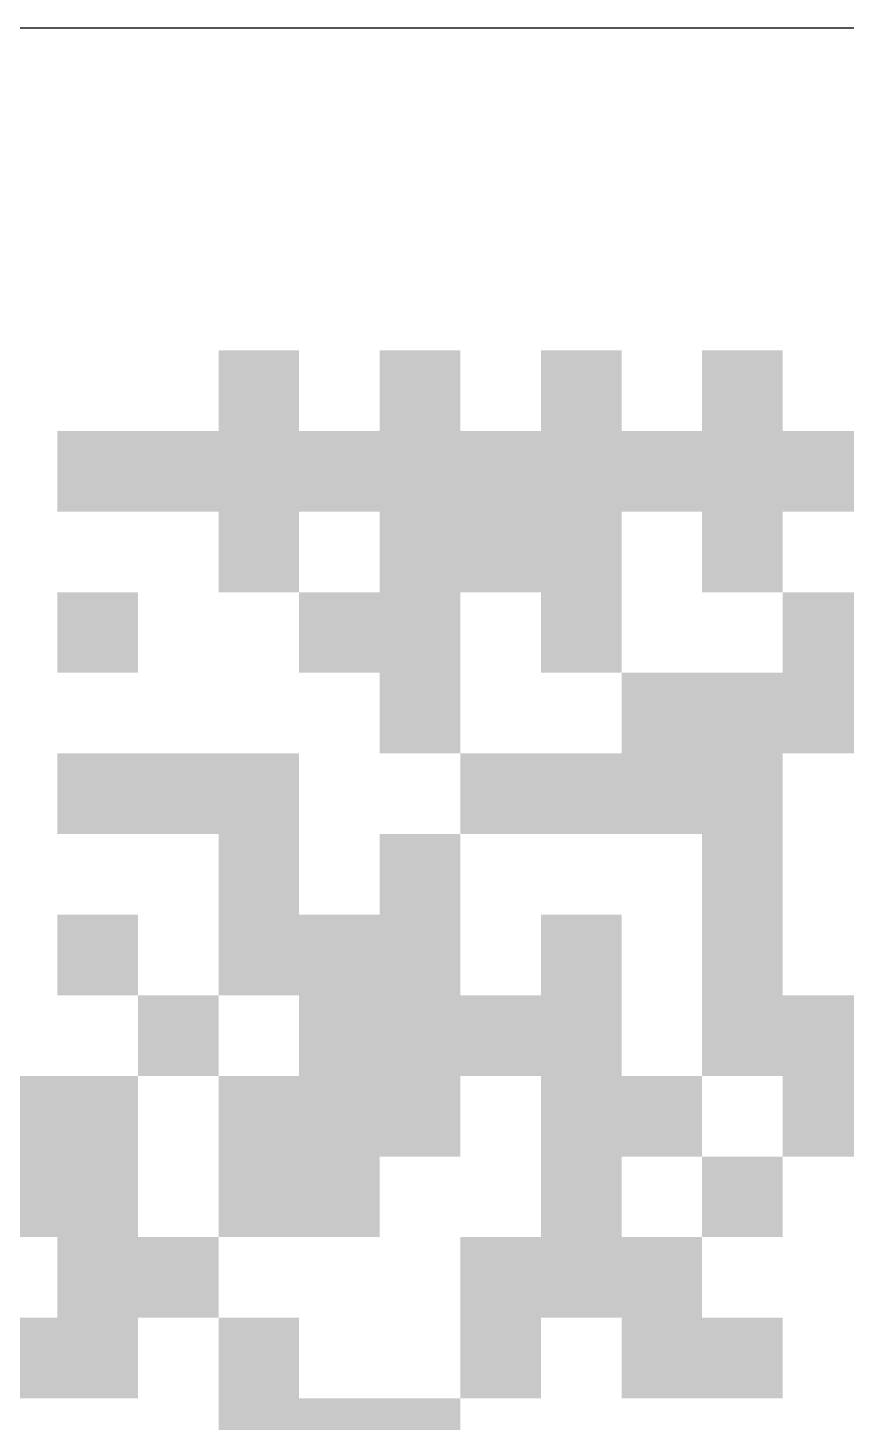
# Paper-space layout 'A0 - Portrait' of a CAD drawing. Header units: millimetres. Extents: x 0 to 841, y 0 to 1189.
# Drawn here: x 811.04 to 814.09, y 1149.51 to 1154.7 of the extents above; entities that cross this region are included whole.
import ezdxf
from ezdxf.enums import TextEntityAlignment as Align

# ---------------------------------------------------------------- set-up
doc = ezdxf.new("R2010")
doc.units = ezdxf.units.MM
for name, color, linetype in [('CDL_TITLE_BLOCK', 7, 'Continuous'), ('CDL_TITLE_BLOCK_CYAN', 4, 'Continuous'), ('CDL_TITLE_BLOCK_RED', 1, 'Continuous')]:
    doc.layers.add(name, color=color, linetype=linetype)
doc.styles.add('RHI_HEADER2017-H1_5', font='arial.ttf', dxfattribs={"height": 1.5})
doc.styles.add('RHI_HEADER2017-H2', font='arial.ttf', dxfattribs={"height": 2})
doc.styles.add('RHI_HEADER2017-H3', font='arial.ttf', dxfattribs={"height": 3})
doc.styles.add('RHI_HEADER2017-H4', font='arial.ttf', dxfattribs={"height": 4})

# ---------------------------------------------------------------- blocks, each defined once
blk = doc.blocks.new('PORTRAIT_DIN_TITLEBLOCK_REV06_ISO7200')
at = {"layer": 'CDL_TITLE_BLOCK_CYAN'}
h = blk.add_hatch(color=256, dxfattribs=at)
h.dxf.hatch_style = 1
h.paths.add_polyline_path([(-18.9509, -25.8), (-18.9509, -25.5), (-19.2509, -25.5), (-19.2509, -25.8)])
h = blk.add_hatch(color=256, dxfattribs=at)
h.dxf.hatch_style = 1
h.paths.add_polyline_path([(-18.3509, -25.5), (-18.6509, -25.5), (-18.6509, -25.8), (-18.3509, -25.8)])
h = blk.add_hatch(color=256, dxfattribs=at)
h.dxf.hatch_style = 1
h.paths.add_polyline_path([(-17.7509, -25.8), (-17.7509, -25.5), (-18.0509, -25.5), (-18.0509, -25.8)])
h = blk.add_hatch(color=256, dxfattribs=at)
h.dxf.hatch_style = 1
h.paths.add_polyline_path([(-17.4509, -25.5), (-17.4509, -25.8), (-17.1509, -25.8), (-17.1509, -25.5)])
h = blk.add_hatch(color=256, dxfattribs=at)
h.dxf.hatch_style = 1
h.paths.add_polyline_path([(-19.5509, -25.8), (-19.8509, -25.8), (-19.8509, -26.1), (-19.5509, -26.1)])
h = blk.add_hatch(color=256, dxfattribs=at)
h.dxf.hatch_style = 1
h.paths.add_polyline_path([(-19.2509, -25.8), (-19.5509, -25.8), (-19.5509, -26.1), (-19.2509, -26.1)])
h = blk.add_hatch(color=256, dxfattribs=at)
h.dxf.hatch_style = 1
h.paths.add_polyline_path([(-18.9509, -26.1), (-18.9509, -25.8), (-19.2509, -25.8), (-19.2509, -26.1)])
h = blk.add_hatch(color=256, dxfattribs=at)
h.dxf.hatch_style = 1
h.paths.add_polyline_path([(-18.6509, -26.1), (-18.6509, -25.8), (-18.9509, -25.8), (-18.9509, -26.1)])
h = blk.add_hatch(color=256, dxfattribs=at)
h.dxf.hatch_style = 1
h.paths.add_polyline_path([(-18.3509, -26.1), (-18.3509, -25.8), (-18.6509, -25.8), (-18.6509, -26.1)])
h = blk.add_hatch(color=256, dxfattribs=at)
h.dxf.hatch_style = 1
h.paths.add_polyline_path([(-18.3509, -26.1), (-18.0509, -26.1), (-18.0509, -25.8), (-18.3509, -25.8)])
h = blk.add_hatch(color=256, dxfattribs=at)
h.dxf.hatch_style = 1
h.paths.add_polyline_path([(-18.0509, -25.8), (-18.0509, -26.1), (-17.7509, -26.1), (-17.7509, -25.8)])
h = blk.add_hatch(color=256, dxfattribs=at)
h.dxf.hatch_style = 1
h.paths.add_polyline_path([(-17.7509, -25.8), (-17.7509, -26.1), (-17.4509, -26.1), (-17.4509, -25.8)])
h = blk.add_hatch(color=256, dxfattribs=at)
h.dxf.hatch_style = 1
h.paths.add_polyline_path([(-17.1509, -25.8), (-17.4509, -25.8), (-17.4509, -26.1), (-17.1509, -26.1)])
h = blk.add_hatch(color=256, dxfattribs=at)
h.dxf.hatch_style = 1
h.paths.add_polyline_path([(-17.1509, -26.1), (-16.8509, -26.1), (-16.8509, -25.8), (-17.1509, -25.8)])
h = blk.add_hatch(color=256, dxfattribs=at)
h.dxf.hatch_style = 1
h.paths.add_polyline_path([(-18.9509, -26.1), (-19.2509, -26.1), (-19.2509, -26.4), (-18.9509, -26.4)])
h = blk.add_hatch(color=256, dxfattribs=at)
h.dxf.hatch_style = 1
h.paths.add_polyline_path([(-18.3509, -26.4), (-18.3509, -26.1), (-18.6509, -26.1), (-18.6509, -26.4)])
h = blk.add_hatch(color=256, dxfattribs=at)
h.dxf.hatch_style = 1
h.paths.add_polyline_path([(-18.3509, -26.4), (-18.0509, -26.4), (-18.0509, -26.1), (-18.3509, -26.1)])
h = blk.add_hatch(color=256, dxfattribs=at)
h.dxf.hatch_style = 1
h.paths.add_polyline_path([(-18.0509, -26.1), (-18.0509, -26.4), (-17.7509, -26.4), (-17.7509, -26.1)])
h = blk.add_hatch(color=256, dxfattribs=at)
h.dxf.hatch_style = 1
h.paths.add_polyline_path([(-17.4509, -26.4), (-17.1509, -26.4), (-17.1509, -26.1), (-17.4509, -26.1)])
h = blk.add_hatch(color=256, dxfattribs=at)
h.dxf.hatch_style = 1
h.paths.add_polyline_path([(-19.8509, -26.4), (-19.8509, -26.7), (-19.5509, -26.7), (-19.5509, -26.4)])
h = blk.add_hatch(color=256, dxfattribs=at)
h.dxf.hatch_style = 1
h.paths.add_polyline_path([(-18.9509, -26.4), (-18.9509, -26.7), (-18.6509, -26.7), (-18.6509, -26.4)])
h = blk.add_hatch(color=256, dxfattribs=at)
h.dxf.hatch_style = 1
h.paths.add_polyline_path([(-18.6509, -26.4), (-18.6509, -26.7), (-18.3509, -26.7), (-18.3509, -26.4)])
h = blk.add_hatch(color=256, dxfattribs=at)
h.dxf.hatch_style = 1
h.paths.add_polyline_path([(-18.0509, -26.7), (-17.7509, -26.7), (-17.7509, -26.4), (-18.0509, -26.4)])
h = blk.add_hatch(color=256, dxfattribs=at)
h.dxf.hatch_style = 1
h.paths.add_polyline_path([(-17.1509, -26.4), (-17.1509, -26.7), (-16.8509, -26.7), (-16.8509, -26.4)])
h = blk.add_hatch(color=256, dxfattribs=at)
h.dxf.hatch_style = 1
h.paths.add_polyline_path([(-18.6509, -26.7), (-18.6509, -27), (-18.3509, -27), (-18.3509, -26.7)])
h = blk.add_hatch(color=256, dxfattribs=at)
h.dxf.hatch_style = 1
h.paths.add_polyline_path([(-17.7509, -26.7), (-17.7509, -27), (-17.4509, -27), (-17.4509, -26.7)])
h = blk.add_hatch(color=256, dxfattribs=at)
h.dxf.hatch_style = 1
h.paths.add_polyline_path([(-17.1509, -26.7), (-17.4509, -26.7), (-17.4509, -27), (-17.1509, -27)])
h = blk.add_hatch(color=256, dxfattribs=at)
h.dxf.hatch_style = 1
h.paths.add_polyline_path([(-16.8509, -27), (-16.8509, -26.7), (-17.1509, -26.7), (-17.1509, -27)])
h = blk.add_hatch(color=256, dxfattribs=at)
h.dxf.hatch_style = 1
h.paths.add_polyline_path([(-19.5509, -27), (-19.8509, -27), (-19.8509, -27.3), (-19.5509, -27.3)])
h = blk.add_hatch(color=256, dxfattribs=at)
h.dxf.hatch_style = 1
h.paths.add_polyline_path([(-19.2509, -27), (-19.5509, -27), (-19.5509, -27.3), (-19.2509, -27.3)])
h = blk.add_hatch(color=256, dxfattribs=at)
h.dxf.hatch_style = 1
h.paths.add_polyline_path([(-18.9509, -27), (-19.2509, -27), (-19.2509, -27.3), (-18.9509, -27.3)])
h = blk.add_hatch(color=256, dxfattribs=at)
h.dxf.hatch_style = 1
h.paths.add_polyline_path([(-18.0509, -27), (-18.3509, -27), (-18.3509, -27.3), (-18.0509, -27.3)])
h = blk.add_hatch(color=256, dxfattribs=at)
h.dxf.hatch_style = 1
h.paths.add_polyline_path([(-18.0509, -27), (-18.0509, -27.3), (-17.7509, -27.3), (-17.7509, -27)])
h = blk.add_hatch(color=256, dxfattribs=at)
h.dxf.hatch_style = 1
h.paths.add_polyline_path([(-17.7509, -27), (-17.7509, -27.3), (-17.4509, -27.3), (-17.4509, -27)])
h = blk.add_hatch(color=256, dxfattribs=at)
h.dxf.hatch_style = 1
h.paths.add_polyline_path([(-17.4509, -27), (-17.4509, -27.3), (-17.1509, -27.3), (-17.1509, -27)])
h = blk.add_hatch(color=256, dxfattribs=at)
h.dxf.hatch_style = 1
h.paths.add_polyline_path([(-18.9509, -27.3), (-19.2509, -27.3), (-19.2509, -27.6), (-18.9509, -27.6)])
h = blk.add_hatch(color=256, dxfattribs=at)
h.dxf.hatch_style = 1
h.paths.add_polyline_path([(-18.3509, -27.3), (-18.6509, -27.3), (-18.6509, -27.6), (-18.3509, -27.6)])
h = blk.add_hatch(color=256, dxfattribs=at)
h.dxf.hatch_style = 1
h.paths.add_polyline_path([(-17.4509, -27.3), (-17.4509, -27.6), (-17.1509, -27.6), (-17.1509, -27.3)])
h = blk.add_hatch(color=256, dxfattribs=at)
h.dxf.hatch_style = 1
h.paths.add_polyline_path([(-19.5509, -27.6), (-19.8509, -27.6), (-19.8509, -27.9), (-19.5509, -27.9)])
h = blk.add_hatch(color=256, dxfattribs=at)
h.dxf.hatch_style = 1
h.paths.add_polyline_path([(-18.9509, -27.6), (-19.2509, -27.6), (-19.2509, -27.9), (-18.9509, -27.9)])
h = blk.add_hatch(color=256, dxfattribs=at)
h.dxf.hatch_style = 1
h.paths.add_polyline_path([(-18.6509, -27.6), (-18.9509, -27.6), (-18.9509, -27.9), (-18.6509, -27.9)])
h = blk.add_hatch(color=256, dxfattribs=at)
h.dxf.hatch_style = 1
h.paths.add_polyline_path([(-18.3509, -27.6), (-18.6509, -27.6), (-18.6509, -27.9), (-18.3509, -27.9)])
h = blk.add_hatch(color=256, dxfattribs=at)
h.dxf.hatch_style = 1
h.paths.add_polyline_path([(-17.7509, -27.9), (-17.7509, -27.6), (-18.0509, -27.6), (-18.0509, -27.9)])
h = blk.add_hatch(color=256, dxfattribs=at)
h.dxf.hatch_style = 1
h.paths.add_polyline_path([(-17.4509, -27.6), (-17.4509, -27.9), (-17.1509, -27.9), (-17.1509, -27.6)])
h = blk.add_hatch(color=256, dxfattribs=at)
h.dxf.hatch_style = 1
h.paths.add_polyline_path([(-19.2509, -28.2), (-19.2509, -27.9), (-19.5509, -27.9), (-19.5509, -28.2)])
h = blk.add_hatch(color=256, dxfattribs=at)
h.dxf.hatch_style = 1
h.paths.add_polyline_path([(-18.6509, -27.9), (-18.9509, -27.9), (-18.9509, -28.2), (-18.6509, -28.2)])
h = blk.add_hatch(color=256, dxfattribs=at)
h.dxf.hatch_style = 1
h.paths.add_polyline_path([(-18.6509, -27.9), (-18.6509, -28.2), (-18.3509, -28.2), (-18.3509, -27.9)])
h = blk.add_hatch(color=256, dxfattribs=at)
h.dxf.hatch_style = 1
h.paths.add_polyline_path([(-18.0509, -28.2), (-18.0509, -27.9), (-18.3509, -27.9), (-18.3509, -28.2)])
h = blk.add_hatch(color=256, dxfattribs=at)
h.dxf.hatch_style = 1
h.paths.add_polyline_path([(-18.0509, -28.2), (-17.7509, -28.2), (-17.7509, -27.9), (-18.0509, -27.9)])
h = blk.add_hatch(color=256, dxfattribs=at)
h.dxf.hatch_style = 1
h.paths.add_polyline_path([(-17.1509, -27.9), (-17.4509, -27.9), (-17.4509, -28.2), (-17.1509, -28.2)])
h = blk.add_hatch(color=256, dxfattribs=at)
h.dxf.hatch_style = 1
h.paths.add_polyline_path([(-17.1509, -27.9), (-17.1509, -28.2), (-16.8509, -28.2), (-16.8509, -27.9)])
h = blk.add_hatch(color=256, dxfattribs=at)
h.dxf.hatch_style = 1
h.paths.add_polyline_path([(-20.1509, -28.2), (-20.1509, -28.5), (-19.8509, -28.5), (-19.8509, -28.2)])
h = blk.add_hatch(color=256, dxfattribs=at)
h.dxf.hatch_style = 1
h.paths.add_polyline_path([(-19.5509, -28.2), (-19.8509, -28.2), (-19.8509, -28.5), (-19.5509, -28.5)])
h = blk.add_hatch(color=256, dxfattribs=at)
h.dxf.hatch_style = 1
h.paths.add_polyline_path([(-18.9509, -28.2), (-19.2509, -28.2), (-19.2509, -28.5), (-18.9509, -28.5)])
h = blk.add_hatch(color=256, dxfattribs=at)
h.dxf.hatch_style = 1
h.paths.add_polyline_path([(-18.9509, -28.2), (-18.9509, -28.5), (-18.6509, -28.5), (-18.6509, -28.2)])
h = blk.add_hatch(color=256, dxfattribs=at)
h.dxf.hatch_style = 1
h.paths.add_polyline_path([(-18.3509, -28.2), (-18.6509, -28.2), (-18.6509, -28.5), (-18.3509, -28.5)])
h = blk.add_hatch(color=256, dxfattribs=at)
h.dxf.hatch_style = 1
h.paths.add_polyline_path([(-18.0509, -28.2), (-18.0509, -28.5), (-17.7509, -28.5), (-17.7509, -28.2)])
h = blk.add_hatch(color=256, dxfattribs=at)
h.dxf.hatch_style = 1
h.paths.add_polyline_path([(-17.7509, -28.2), (-17.7509, -28.5), (-17.4509, -28.5), (-17.4509, -28.2)])
h = blk.add_hatch(color=256, dxfattribs=at)
h.dxf.hatch_style = 1
h.paths.add_polyline_path([(-17.1509, -28.2), (-17.1509, -28.5), (-16.8509, -28.5), (-16.8509, -28.2)])
h = blk.add_hatch(color=256, dxfattribs=at)
h.dxf.hatch_style = 1
h.paths.add_polyline_path([(-19.8509, -28.5), (-20.1509, -28.5), (-20.1509, -28.8), (-19.8509, -28.8)])
h = blk.add_hatch(color=256, dxfattribs=at)
h.dxf.hatch_style = 1
h.paths.add_polyline_path([(-19.8509, -28.8), (-19.5509, -28.8), (-19.5509, -28.5), (-19.8509, -28.5)])
h = blk.add_hatch(color=256, dxfattribs=at)
h.dxf.hatch_style = 1
h.paths.add_polyline_path([(-18.9509, -28.5), (-19.2509, -28.5), (-19.2509, -28.8), (-18.9509, -28.8)])
h = blk.add_hatch(color=256, dxfattribs=at)
h.dxf.hatch_style = 1
h.paths.add_polyline_path([(-18.9509, -28.8), (-18.6509, -28.8), (-18.6509, -28.5), (-18.9509, -28.5)])
h = blk.add_hatch(color=256, dxfattribs=at)
h.dxf.hatch_style = 1
h.paths.add_polyline_path([(-18.0509, -28.5), (-18.0509, -28.8), (-17.7509, -28.8), (-17.7509, -28.5)])
h = blk.add_hatch(color=256, dxfattribs=at)
h.dxf.hatch_style = 1
h.paths.add_polyline_path([(-17.1509, -28.8), (-17.1509, -28.5), (-17.4509, -28.5), (-17.4509, -28.8)])
h = blk.add_hatch(color=256, dxfattribs=at)
h.dxf.hatch_style = 1
h.paths.add_polyline_path([(-19.5509, -29.1), (-19.5509, -28.8), (-19.8509, -28.8), (-19.8509, -29.1)])
h = blk.add_hatch(color=256, dxfattribs=at)
h.dxf.hatch_style = 1
h.paths.add_polyline_path([(-19.2509, -29.1), (-19.2509, -28.8), (-19.5509, -28.8), (-19.5509, -29.1)])
h = blk.add_hatch(color=256, dxfattribs=at)
h.dxf.hatch_style = 1
h.paths.add_polyline_path([(-18.0509, -28.8), (-18.3509, -28.8), (-18.3509, -29.1), (-18.0509, -29.1)])
h = blk.add_hatch(color=256, dxfattribs=at)
h.dxf.hatch_style = 1
h.paths.add_polyline_path([(-17.7509, -28.8), (-18.0509, -28.8), (-18.0509, -29.1), (-17.7509, -29.1)])
h = blk.add_hatch(color=256, dxfattribs=at)
h.dxf.hatch_style = 1
h.paths.add_polyline_path([(-17.4509, -28.8), (-17.7509, -28.8), (-17.7509, -29.1), (-17.4509, -29.1)])
h = blk.add_hatch(color=256, dxfattribs=at)
h.dxf.hatch_style = 1
h.paths.add_polyline_path([(-19.8509, -29.4), (-19.8509, -29.1), (-20.1509, -29.1), (-20.1509, -29.4)])
h = blk.add_hatch(color=256, dxfattribs=at)
h.dxf.hatch_style = 1
h.paths.add_polyline_path([(-19.5509, -29.4), (-19.5509, -29.1), (-19.8509, -29.1), (-19.8509, -29.4)])
h = blk.add_hatch(color=256, dxfattribs=at)
h.dxf.hatch_style = 1
h.paths.add_polyline_path([(-18.9509, -29.1), (-19.2509, -29.1), (-19.2509, -29.4), (-18.9509, -29.4)])
h = blk.add_hatch(color=256, dxfattribs=at)
h.dxf.hatch_style = 1
h.paths.add_polyline_path([(-18.0509, -29.1), (-18.3509, -29.1), (-18.3509, -29.4), (-18.0509, -29.4)])
h = blk.add_hatch(color=256, dxfattribs=at)
h.dxf.hatch_style = 1
h.paths.add_polyline_path([(-17.4509, -29.1), (-17.7509, -29.1), (-17.7509, -29.4), (-17.4509, -29.4)])
h = blk.add_hatch(color=256, dxfattribs=at)
h.dxf.hatch_style = 1
h.paths.add_polyline_path([(-17.4509, -29.4), (-17.1509, -29.4), (-17.1509, -29.1), (-17.4509, -29.1)])
h = blk.add_hatch(color=256, dxfattribs=at)
h.dxf.hatch_style = 1
h.paths.add_polyline_path([(-18.9509, -29.4), (-19.2509, -29.4), (-19.2509, -29.7), (-18.9509, -29.7)])
h = blk.add_hatch(color=256, dxfattribs=at)
h.dxf.hatch_style = 1
h.paths.add_polyline_path([(-18.9509, -29.4), (-18.9509, -29.7), (-18.6509, -29.7), (-18.6509, -29.4)])
h = blk.add_hatch(color=256, dxfattribs=at)
h.dxf.hatch_style = 1
h.paths.add_polyline_path([(-18.6509, -29.7), (-18.3509, -29.7), (-18.3509, -29.4), (-18.6509, -29.4)])
blk.add_lwpolyline([(-23.4509, -34.2), (-23.4509, -24.3), (-13.5509, -24.3), (-13.5509, -34.2)], close=True, dxfattribs=at)
at = {"layer": 'CDL_TITLE_BLOCK', "style": 'RHI_HEADER2017-H4'}
for tag, p in [('GEN-TITLE-SCA{5.42}', (-29.0229, -9.75)), ('OF', (-4.5, -5.75)), ('PA.', (-4.5, -17.25)), ('REV', (-4.5, -43.25)), ('DWG_NO', (-4.5, -63)), ('SIZE', (-4.5, -84))]:
    blk.add_attdef(tag, text='', height=3.5, rotation=90, dxfattribs=at).set_placement(p, align=Align.MIDDLE_CENTER)
at = {"layer": 'CDL_TITLE_BLOCK'}
for tag, height, style, p in [('UNIT_DISCRIPTION_1_2ND_LANGUAGE', 2, 'RHI_HEADER2017-H2', (-8.4079, -178.5)), ('UNIT_DISCRIPTION_2_2ND_LANGUAGE', 2, 'RHI_HEADER2017-H2', (-4.9079, -178.5)), ('UNIT_DISCRIPTION_1_1ST_LANGUAGE', 2, 'RHI_HEADER2017-H2', (-20.9079, -178.5)), ('UNIT_DISCRIPTION_2_1ST_LANGUAGE', 2, 'RHI_HEADER2017-H2', (-17.4079, -178.5)), ('UNIT_2ND_LANGUAGE', 3, 'RHI_HEADER2017-H3', (-11.6119, -178.5)), ('UNIT_1ST_LANGUAGE', 3, 'RHI_HEADER2017-H3', (-24.1119, -178.5)), ('COUNTRY_CONSIGNEE', 2, 'RHI_HEADER2017-H2', (-43.9079, -178.5)), ('CONSIGNEE-1', 3, 'RHI_HEADER2017-H3', (-51.6119, -178.5)), ('CONSIGNEE-2', 3, 'RHI_HEADER2017-H3', (-47.1119, -178.5)), ('COUNTRY_CLIENT', 2, 'RHI_HEADER2017-H2', (-32.4079, -178.5)), ('CLIENT', 3, 'RHI_HEADER2017-H3', (-35.6119, -178.5))]:
    blk.add_attdef(tag, text='', height=height, rotation=90, dxfattribs=dict(at, style=style)).set_placement(p, align=Align.BOTTOM_LEFT)
at = {"layer": 'CDL_TITLE_BLOCK_CYAN', "style": 'RHI_HEADER2017-H2'}
for tag, p in [('REV_4_MODIFICATION', (-109.8154, -105.4006)), ('REV_3_MODIFICATION', (-104.0654, -105.4006)), ('REV_2_MODIFICATION', (-98.5654, -105.4006)), ('REV_1_MODIFICATION', (-93.0654, -105.4006))]:
    blk.add_attdef(tag, text='', height=2, rotation=90, dxfattribs=at).set_placement(p, align=Align.MIDDLE_LEFT)
for tag, p in [('REV_4_CHECKED_BY', (-109.8154, -113.9006)), ('REV_3_CHECKED_BY', (-104.0654, -113.9006)), ('REV_2_CHECKED_BY', (-98.5654, -113.9006)), ('REV_1_CHECKED_BY', (-93.0654, -113.9006)), ('REV_4_CHECKING_DATE', (-109.8154, -128.4006)), ('REV_3_CHECKING_DATE', (-104.0654, -128.4006)), ('REV_2_CHECKING_DATE', (-98.5654, -128.4006)), ('REV_1_CHECKING_DATE', (-93.0654, -128.4006)), ('REV_4_DRAWN_BY', (-109.8154, -142.9006)), ('REV_3_DRAWN_BY', (-104.0654, -142.9006)), ('REV_2_DRAWN_BY', (-98.5654, -142.9006)), ('REV_1_DRAWN_BY', (-93.0654, -142.9006)), ('REV_4_DATE_DRAWN', (-109.8154, -157.4006)), ('REV_3_DATE_DRAWN', (-104.0654, -157.4006)), ('REV_2_DATE_DRAWN', (-98.5654, -157.4006)), ('REV_1_DATE_DRAWN', (-93.0654, -157.4006)), ('REV_4_STATE', (-109.8154, -169.0504)), ('REV_3_STATE', (-104.0654, -169.0504)), ('REV_2_STATE', (-98.5654, -169.0504)), ('REV_1_STATE', (-93.0654, -169.0504)), ('REV_4', (-109.8154, -176.3501)), ('REV_3', (-104.0654, -176.3501)), ('REV_2', (-98.5654, -176.3501)), ('REV_1', (-93.0654, -176.3501))]:
    blk.add_attdef(tag, text='', height=2, rotation=90, dxfattribs=at).set_placement(p, align=Align.MIDDLE_CENTER)
at = {"layer": 'CDL_TITLE_BLOCK_RED'}
for tag, height, style, p in [('FORMER', 1.5, 'RHI_HEADER2017-H1_5', (-15.9536, -9.75)), ('CHECKED_BY', 2, 'RHI_HEADER2017-H2', (-26.7518, -46)), ('DRAWN_BY', 2, 'RHI_HEADER2017-H2', (-31.2518, -46)), ('CHECKING_DATE', 2, 'RHI_HEADER2017-H2', (-26.7518, -62)), ('CREATION_DATE', 2, 'RHI_HEADER2017-H2', (-31.2518, -62.2064)), ('APPR_AS_CORR', 1.5, 'RHI_HEADER2017-H1_5', (-142.3154, -88.4)), ('REV_RESUB', 1.5, 'RHI_HEADER2017-H1_5', (-137.8154, -88.4)), ('APPROVED', 1.5, 'RHI_HEADER2017-H1_5', (-146.8154, -88.4)), ('REJECTED', 1.5, 'RHI_HEADER2017-H1_5', (-133.3154, -88.4))]:
    blk.add_attdef(tag, text='', height=height, rotation=90, dxfattribs=dict(at, style=style)).set_placement(p, align=Align.MIDDLE_CENTER)
at = {"layer": 'CDL_TITLE_BLOCK_RED', "style": 'RHI_HEADER2017-H3'}
for tag, p in [('APPROVAL_DATE', (-122.3154, -157.5)), ('APPROVAL_BY', (-128.3154, -157.5)), ('APPROVAL_COMPANY', (-152.8154, -173.4))]:
    blk.add_attdef(tag, text='', height=3, rotation=90, dxfattribs=at).set_placement(p, align=Align.MIDDLE_LEFT)
blk = doc.blocks.new('PORTRAIT_DIN_TITLEBLOCK_REV07_ISO7200')
at = {"layer": 'CDL_TITLE_BLOCK_CYAN'}
h = blk.add_hatch(color=256, dxfattribs=at)
h.dxf.hatch_style = 1
h.paths.add_polyline_path([(-18.9509, -25.8), (-18.9509, -25.5), (-19.2509, -25.5), (-19.2509, -25.8)])
h = blk.add_hatch(color=256, dxfattribs=at)
h.dxf.hatch_style = 1
h.paths.add_polyline_path([(-18.3509, -25.5), (-18.6509, -25.5), (-18.6509, -25.8), (-18.3509, -25.8)])
h = blk.add_hatch(color=256, dxfattribs=at)
h.dxf.hatch_style = 1
h.paths.add_polyline_path([(-17.7509, -25.8), (-17.7509, -25.5), (-18.0509, -25.5), (-18.0509, -25.8)])
h = blk.add_hatch(color=256, dxfattribs=at)
h.dxf.hatch_style = 1
h.paths.add_polyline_path([(-17.4509, -25.5), (-17.4509, -25.8), (-17.1509, -25.8), (-17.1509, -25.5)])
h = blk.add_hatch(color=256, dxfattribs=at)
h.dxf.hatch_style = 1
h.paths.add_polyline_path([(-19.5509, -25.8), (-19.8509, -25.8), (-19.8509, -26.1), (-19.5509, -26.1)])
h = blk.add_hatch(color=256, dxfattribs=at)
h.dxf.hatch_style = 1
h.paths.add_polyline_path([(-19.2509, -25.8), (-19.5509, -25.8), (-19.5509, -26.1), (-19.2509, -26.1)])
h = blk.add_hatch(color=256, dxfattribs=at)
h.dxf.hatch_style = 1
h.paths.add_polyline_path([(-18.9509, -26.1), (-18.9509, -25.8), (-19.2509, -25.8), (-19.2509, -26.1)])
h = blk.add_hatch(color=256, dxfattribs=at)
h.dxf.hatch_style = 1
h.paths.add_polyline_path([(-18.6509, -26.1), (-18.6509, -25.8), (-18.9509, -25.8), (-18.9509, -26.1)])
h = blk.add_hatch(color=256, dxfattribs=at)
h.dxf.hatch_style = 1
h.paths.add_polyline_path([(-18.3509, -26.1), (-18.3509, -25.8), (-18.6509, -25.8), (-18.6509, -26.1)])
h = blk.add_hatch(color=256, dxfattribs=at)
h.dxf.hatch_style = 1
h.paths.add_polyline_path([(-18.3509, -26.1), (-18.0509, -26.1), (-18.0509, -25.8), (-18.3509, -25.8)])
h = blk.add_hatch(color=256, dxfattribs=at)
h.dxf.hatch_style = 1
h.paths.add_polyline_path([(-18.0509, -25.8), (-18.0509, -26.1), (-17.7509, -26.1), (-17.7509, -25.8)])
h = blk.add_hatch(color=256, dxfattribs=at)
h.dxf.hatch_style = 1
h.paths.add_polyline_path([(-17.7509, -25.8), (-17.7509, -26.1), (-17.4509, -26.1), (-17.4509, -25.8)])
h = blk.add_hatch(color=256, dxfattribs=at)
h.dxf.hatch_style = 1
h.paths.add_polyline_path([(-17.1509, -25.8), (-17.4509, -25.8), (-17.4509, -26.1), (-17.1509, -26.1)])
h = blk.add_hatch(color=256, dxfattribs=at)
h.dxf.hatch_style = 1
h.paths.add_polyline_path([(-17.1509, -26.1), (-16.8509, -26.1), (-16.8509, -25.8), (-17.1509, -25.8)])
h = blk.add_hatch(color=256, dxfattribs=at)
h.dxf.hatch_style = 1
h.paths.add_polyline_path([(-18.9509, -26.1), (-19.2509, -26.1), (-19.2509, -26.4), (-18.9509, -26.4)])
h = blk.add_hatch(color=256, dxfattribs=at)
h.dxf.hatch_style = 1
h.paths.add_polyline_path([(-18.3509, -26.4), (-18.3509, -26.1), (-18.6509, -26.1), (-18.6509, -26.4)])
h = blk.add_hatch(color=256, dxfattribs=at)
h.dxf.hatch_style = 1
h.paths.add_polyline_path([(-18.3509, -26.4), (-18.0509, -26.4), (-18.0509, -26.1), (-18.3509, -26.1)])
h = blk.add_hatch(color=256, dxfattribs=at)
h.dxf.hatch_style = 1
h.paths.add_polyline_path([(-18.0509, -26.1), (-18.0509, -26.4), (-17.7509, -26.4), (-17.7509, -26.1)])
h = blk.add_hatch(color=256, dxfattribs=at)
h.dxf.hatch_style = 1
h.paths.add_polyline_path([(-17.4509, -26.4), (-17.1509, -26.4), (-17.1509, -26.1), (-17.4509, -26.1)])
h = blk.add_hatch(color=256, dxfattribs=at)
h.dxf.hatch_style = 1
h.paths.add_polyline_path([(-19.8509, -26.4), (-19.8509, -26.7), (-19.5509, -26.7), (-19.5509, -26.4)])
h = blk.add_hatch(color=256, dxfattribs=at)
h.dxf.hatch_style = 1
h.paths.add_polyline_path([(-18.9509, -26.4), (-18.9509, -26.7), (-18.6509, -26.7), (-18.6509, -26.4)])
h = blk.add_hatch(color=256, dxfattribs=at)
h.dxf.hatch_style = 1
h.paths.add_polyline_path([(-18.6509, -26.4), (-18.6509, -26.7), (-18.3509, -26.7), (-18.3509, -26.4)])
h = blk.add_hatch(color=256, dxfattribs=at)
h.dxf.hatch_style = 1
h.paths.add_polyline_path([(-18.0509, -26.7), (-17.7509, -26.7), (-17.7509, -26.4), (-18.0509, -26.4)])
h = blk.add_hatch(color=256, dxfattribs=at)
h.dxf.hatch_style = 1
h.paths.add_polyline_path([(-17.1509, -26.4), (-17.1509, -26.7), (-16.8509, -26.7), (-16.8509, -26.4)])
h = blk.add_hatch(color=256, dxfattribs=at)
h.dxf.hatch_style = 1
h.paths.add_polyline_path([(-18.6509, -26.7), (-18.6509, -27), (-18.3509, -27), (-18.3509, -26.7)])
h = blk.add_hatch(color=256, dxfattribs=at)
h.dxf.hatch_style = 1
h.paths.add_polyline_path([(-17.7509, -26.7), (-17.7509, -27), (-17.4509, -27), (-17.4509, -26.7)])
h = blk.add_hatch(color=256, dxfattribs=at)
h.dxf.hatch_style = 1
h.paths.add_polyline_path([(-17.1509, -26.7), (-17.4509, -26.7), (-17.4509, -27), (-17.1509, -27)])
h = blk.add_hatch(color=256, dxfattribs=at)
h.dxf.hatch_style = 1
h.paths.add_polyline_path([(-16.8509, -27), (-16.8509, -26.7), (-17.1509, -26.7), (-17.1509, -27)])
h = blk.add_hatch(color=256, dxfattribs=at)
h.dxf.hatch_style = 1
h.paths.add_polyline_path([(-19.5509, -27), (-19.8509, -27), (-19.8509, -27.3), (-19.5509, -27.3)])
h = blk.add_hatch(color=256, dxfattribs=at)
h.dxf.hatch_style = 1
h.paths.add_polyline_path([(-19.2509, -27), (-19.5509, -27), (-19.5509, -27.3), (-19.2509, -27.3)])
h = blk.add_hatch(color=256, dxfattribs=at)
h.dxf.hatch_style = 1
h.paths.add_polyline_path([(-18.9509, -27), (-19.2509, -27), (-19.2509, -27.3), (-18.9509, -27.3)])
h = blk.add_hatch(color=256, dxfattribs=at)
h.dxf.hatch_style = 1
h.paths.add_polyline_path([(-18.0509, -27), (-18.3509, -27), (-18.3509, -27.3), (-18.0509, -27.3)])
h = blk.add_hatch(color=256, dxfattribs=at)
h.dxf.hatch_style = 1
h.paths.add_polyline_path([(-18.0509, -27), (-18.0509, -27.3), (-17.7509, -27.3), (-17.7509, -27)])
h = blk.add_hatch(color=256, dxfattribs=at)
h.dxf.hatch_style = 1
h.paths.add_polyline_path([(-17.7509, -27), (-17.7509, -27.3), (-17.4509, -27.3), (-17.4509, -27)])
h = blk.add_hatch(color=256, dxfattribs=at)
h.dxf.hatch_style = 1
h.paths.add_polyline_path([(-17.4509, -27), (-17.4509, -27.3), (-17.1509, -27.3), (-17.1509, -27)])
h = blk.add_hatch(color=256, dxfattribs=at)
h.dxf.hatch_style = 1
h.paths.add_polyline_path([(-18.9509, -27.3), (-19.2509, -27.3), (-19.2509, -27.6), (-18.9509, -27.6)])
h = blk.add_hatch(color=256, dxfattribs=at)
h.dxf.hatch_style = 1
h.paths.add_polyline_path([(-18.3509, -27.3), (-18.6509, -27.3), (-18.6509, -27.6), (-18.3509, -27.6)])
h = blk.add_hatch(color=256, dxfattribs=at)
h.dxf.hatch_style = 1
h.paths.add_polyline_path([(-17.4509, -27.3), (-17.4509, -27.6), (-17.1509, -27.6), (-17.1509, -27.3)])
h = blk.add_hatch(color=256, dxfattribs=at)
h.dxf.hatch_style = 1
h.paths.add_polyline_path([(-19.5509, -27.6), (-19.8509, -27.6), (-19.8509, -27.9), (-19.5509, -27.9)])
h = blk.add_hatch(color=256, dxfattribs=at)
h.dxf.hatch_style = 1
h.paths.add_polyline_path([(-18.9509, -27.6), (-19.2509, -27.6), (-19.2509, -27.9), (-18.9509, -27.9)])
h = blk.add_hatch(color=256, dxfattribs=at)
h.dxf.hatch_style = 1
h.paths.add_polyline_path([(-18.6509, -27.6), (-18.9509, -27.6), (-18.9509, -27.9), (-18.6509, -27.9)])
h = blk.add_hatch(color=256, dxfattribs=at)
h.dxf.hatch_style = 1
h.paths.add_polyline_path([(-18.3509, -27.6), (-18.6509, -27.6), (-18.6509, -27.9), (-18.3509, -27.9)])
h = blk.add_hatch(color=256, dxfattribs=at)
h.dxf.hatch_style = 1
h.paths.add_polyline_path([(-17.7509, -27.9), (-17.7509, -27.6), (-18.0509, -27.6), (-18.0509, -27.9)])
h = blk.add_hatch(color=256, dxfattribs=at)
h.dxf.hatch_style = 1
h.paths.add_polyline_path([(-17.4509, -27.6), (-17.4509, -27.9), (-17.1509, -27.9), (-17.1509, -27.6)])
h = blk.add_hatch(color=256, dxfattribs=at)
h.dxf.hatch_style = 1
h.paths.add_polyline_path([(-19.2509, -28.2), (-19.2509, -27.9), (-19.5509, -27.9), (-19.5509, -28.2)])
h = blk.add_hatch(color=256, dxfattribs=at)
h.dxf.hatch_style = 1
h.paths.add_polyline_path([(-18.6509, -27.9), (-18.9509, -27.9), (-18.9509, -28.2), (-18.6509, -28.2)])
h = blk.add_hatch(color=256, dxfattribs=at)
h.dxf.hatch_style = 1
h.paths.add_polyline_path([(-18.6509, -27.9), (-18.6509, -28.2), (-18.3509, -28.2), (-18.3509, -27.9)])
h = blk.add_hatch(color=256, dxfattribs=at)
h.dxf.hatch_style = 1
h.paths.add_polyline_path([(-18.0509, -28.2), (-18.0509, -27.9), (-18.3509, -27.9), (-18.3509, -28.2)])
h = blk.add_hatch(color=256, dxfattribs=at)
h.dxf.hatch_style = 1
h.paths.add_polyline_path([(-18.0509, -28.2), (-17.7509, -28.2), (-17.7509, -27.9), (-18.0509, -27.9)])
h = blk.add_hatch(color=256, dxfattribs=at)
h.dxf.hatch_style = 1
h.paths.add_polyline_path([(-17.1509, -27.9), (-17.4509, -27.9), (-17.4509, -28.2), (-17.1509, -28.2)])
h = blk.add_hatch(color=256, dxfattribs=at)
h.dxf.hatch_style = 1
h.paths.add_polyline_path([(-17.1509, -27.9), (-17.1509, -28.2), (-16.8509, -28.2), (-16.8509, -27.9)])
h = blk.add_hatch(color=256, dxfattribs=at)
h.dxf.hatch_style = 1
h.paths.add_polyline_path([(-20.1509, -28.2), (-20.1509, -28.5), (-19.8509, -28.5), (-19.8509, -28.2)])
h = blk.add_hatch(color=256, dxfattribs=at)
h.dxf.hatch_style = 1
h.paths.add_polyline_path([(-19.5509, -28.2), (-19.8509, -28.2), (-19.8509, -28.5), (-19.5509, -28.5)])
h = blk.add_hatch(color=256, dxfattribs=at)
h.dxf.hatch_style = 1
h.paths.add_polyline_path([(-18.9509, -28.2), (-19.2509, -28.2), (-19.2509, -28.5), (-18.9509, -28.5)])
h = blk.add_hatch(color=256, dxfattribs=at)
h.dxf.hatch_style = 1
h.paths.add_polyline_path([(-18.9509, -28.2), (-18.9509, -28.5), (-18.6509, -28.5), (-18.6509, -28.2)])
h = blk.add_hatch(color=256, dxfattribs=at)
h.dxf.hatch_style = 1
h.paths.add_polyline_path([(-18.3509, -28.2), (-18.6509, -28.2), (-18.6509, -28.5), (-18.3509, -28.5)])
h = blk.add_hatch(color=256, dxfattribs=at)
h.dxf.hatch_style = 1
h.paths.add_polyline_path([(-18.0509, -28.2), (-18.0509, -28.5), (-17.7509, -28.5), (-17.7509, -28.2)])
h = blk.add_hatch(color=256, dxfattribs=at)
h.dxf.hatch_style = 1
h.paths.add_polyline_path([(-17.7509, -28.2), (-17.7509, -28.5), (-17.4509, -28.5), (-17.4509, -28.2)])
h = blk.add_hatch(color=256, dxfattribs=at)
h.dxf.hatch_style = 1
h.paths.add_polyline_path([(-17.1509, -28.2), (-17.1509, -28.5), (-16.8509, -28.5), (-16.8509, -28.2)])
h = blk.add_hatch(color=256, dxfattribs=at)
h.dxf.hatch_style = 1
h.paths.add_polyline_path([(-19.8509, -28.5), (-20.1509, -28.5), (-20.1509, -28.8), (-19.8509, -28.8)])
h = blk.add_hatch(color=256, dxfattribs=at)
h.dxf.hatch_style = 1
h.paths.add_polyline_path([(-19.8509, -28.8), (-19.5509, -28.8), (-19.5509, -28.5), (-19.8509, -28.5)])
h = blk.add_hatch(color=256, dxfattribs=at)
h.dxf.hatch_style = 1
h.paths.add_polyline_path([(-18.9509, -28.5), (-19.2509, -28.5), (-19.2509, -28.8), (-18.9509, -28.8)])
h = blk.add_hatch(color=256, dxfattribs=at)
h.dxf.hatch_style = 1
h.paths.add_polyline_path([(-18.9509, -28.8), (-18.6509, -28.8), (-18.6509, -28.5), (-18.9509, -28.5)])
h = blk.add_hatch(color=256, dxfattribs=at)
h.dxf.hatch_style = 1
h.paths.add_polyline_path([(-18.0509, -28.5), (-18.0509, -28.8), (-17.7509, -28.8), (-17.7509, -28.5)])
h = blk.add_hatch(color=256, dxfattribs=at)
h.dxf.hatch_style = 1
h.paths.add_polyline_path([(-17.1509, -28.8), (-17.1509, -28.5), (-17.4509, -28.5), (-17.4509, -28.8)])
h = blk.add_hatch(color=256, dxfattribs=at)
h.dxf.hatch_style = 1
h.paths.add_polyline_path([(-19.5509, -29.1), (-19.5509, -28.8), (-19.8509, -28.8), (-19.8509, -29.1)])
h = blk.add_hatch(color=256, dxfattribs=at)
h.dxf.hatch_style = 1
h.paths.add_polyline_path([(-19.2509, -29.1), (-19.2509, -28.8), (-19.5509, -28.8), (-19.5509, -29.1)])
h = blk.add_hatch(color=256, dxfattribs=at)
h.dxf.hatch_style = 1
h.paths.add_polyline_path([(-18.0509, -28.8), (-18.3509, -28.8), (-18.3509, -29.1), (-18.0509, -29.1)])
h = blk.add_hatch(color=256, dxfattribs=at)
h.dxf.hatch_style = 1
h.paths.add_polyline_path([(-17.7509, -28.8), (-18.0509, -28.8), (-18.0509, -29.1), (-17.7509, -29.1)])
h = blk.add_hatch(color=256, dxfattribs=at)
h.dxf.hatch_style = 1
h.paths.add_polyline_path([(-17.4509, -28.8), (-17.7509, -28.8), (-17.7509, -29.1), (-17.4509, -29.1)])
h = blk.add_hatch(color=256, dxfattribs=at)
h.dxf.hatch_style = 1
h.paths.add_polyline_path([(-19.8509, -29.4), (-19.8509, -29.1), (-20.1509, -29.1), (-20.1509, -29.4)])
h = blk.add_hatch(color=256, dxfattribs=at)
h.dxf.hatch_style = 1
h.paths.add_polyline_path([(-19.5509, -29.4), (-19.5509, -29.1), (-19.8509, -29.1), (-19.8509, -29.4)])
h = blk.add_hatch(color=256, dxfattribs=at)
h.dxf.hatch_style = 1
h.paths.add_polyline_path([(-18.9509, -29.1), (-19.2509, -29.1), (-19.2509, -29.4), (-18.9509, -29.4)])
h = blk.add_hatch(color=256, dxfattribs=at)
h.dxf.hatch_style = 1
h.paths.add_polyline_path([(-18.0509, -29.1), (-18.3509, -29.1), (-18.3509, -29.4), (-18.0509, -29.4)])
h = blk.add_hatch(color=256, dxfattribs=at)
h.dxf.hatch_style = 1
h.paths.add_polyline_path([(-17.4509, -29.1), (-17.7509, -29.1), (-17.7509, -29.4), (-17.4509, -29.4)])
h = blk.add_hatch(color=256, dxfattribs=at)
h.dxf.hatch_style = 1
h.paths.add_polyline_path([(-17.4509, -29.4), (-17.1509, -29.4), (-17.1509, -29.1), (-17.4509, -29.1)])
h = blk.add_hatch(color=256, dxfattribs=at)
h.dxf.hatch_style = 1
h.paths.add_polyline_path([(-18.9509, -29.4), (-19.2509, -29.4), (-19.2509, -29.7), (-18.9509, -29.7)])
h = blk.add_hatch(color=256, dxfattribs=at)
h.dxf.hatch_style = 1
h.paths.add_polyline_path([(-18.9509, -29.4), (-18.9509, -29.7), (-18.6509, -29.7), (-18.6509, -29.4)])
h = blk.add_hatch(color=256, dxfattribs=at)
h.dxf.hatch_style = 1
h.paths.add_polyline_path([(-18.6509, -29.7), (-18.3509, -29.7), (-18.3509, -29.4), (-18.6509, -29.4)])
blk.add_lwpolyline([(-23.4509, -34.2), (-23.4509, -24.3), (-13.5509, -24.3), (-13.5509, -34.2)], close=True, dxfattribs=at)
at = {"layer": 'CDL_TITLE_BLOCK', "style": 'RHI_HEADER2017-H4'}
for tag, p in [('GEN-TITLE-SCA{5.42}', (-29.0229, -9.75)), ('OF', (-4.5, -5.75)), ('PA.', (-4.5, -17.25)), ('REV', (-4.5, -43.25)), ('DWG_NO', (-4.5, -63)), ('SIZE', (-4.5, -84))]:
    blk.add_attdef(tag, text='', height=3.5, rotation=90, dxfattribs=at).set_placement(p, align=Align.MIDDLE_CENTER)
at = {"layer": 'CDL_TITLE_BLOCK'}
for tag, height, style, p in [('UNIT_DISCRIPTION_1_2ND_LANGUAGE', 2, 'RHI_HEADER2017-H2', (-8.4079, -178.5)), ('UNIT_DISCRIPTION_2_2ND_LANGUAGE', 2, 'RHI_HEADER2017-H2', (-4.9079, -178.5)), ('UNIT_DISCRIPTION_1_1ST_LANGUAGE', 2, 'RHI_HEADER2017-H2', (-20.9079, -178.5)), ('UNIT_DISCRIPTION_2_1ST_LANGUAGE', 2, 'RHI_HEADER2017-H2', (-17.4079, -178.5)), ('UNIT_2ND_LANGUAGE', 3, 'RHI_HEADER2017-H3', (-11.6119, -178.5)), ('UNIT_1ST_LANGUAGE', 3, 'RHI_HEADER2017-H3', (-24.1119, -178.5)), ('COUNTRY_CONSIGNEE', 2, 'RHI_HEADER2017-H2', (-43.9079, -178.5)), ('CONSIGNEE-1', 3, 'RHI_HEADER2017-H3', (-51.6119, -178.5)), ('CONSIGNEE-2', 3, 'RHI_HEADER2017-H3', (-47.1119, -178.5)), ('COUNTRY_CLIENT', 2, 'RHI_HEADER2017-H2', (-32.4079, -178.5)), ('CLIENT', 3, 'RHI_HEADER2017-H3', (-35.6119, -178.5))]:
    blk.add_attdef(tag, text='', height=height, rotation=90, dxfattribs=dict(at, style=style)).set_placement(p, align=Align.BOTTOM_LEFT)
at = {"layer": 'CDL_TITLE_BLOCK_CYAN', "style": 'RHI_HEADER2017-H2'}
for tag, p in [('REV_4_MODIFICATION', (-109.8154, -105.4006)), ('REV_3_MODIFICATION', (-104.0654, -105.4006)), ('REV_2_MODIFICATION', (-98.5654, -105.4006)), ('REV_1_MODIFICATION', (-93.0654, -105.4006))]:
    blk.add_attdef(tag, text='', height=2, rotation=90, dxfattribs=at).set_placement(p, align=Align.MIDDLE_LEFT)
for tag, p in [('REV_4_CHECKED_BY', (-109.8154, -113.9006)), ('REV_3_CHECKED_BY', (-104.0654, -113.9006)), ('REV_2_CHECKED_BY', (-98.5654, -113.9006)), ('REV_1_CHECKED_BY', (-93.0654, -113.9006)), ('REV_4_CHECKING_DATE', (-109.8154, -128.4006)), ('REV_3_CHECKING_DATE', (-104.0654, -128.4006)), ('REV_2_CHECKING_DATE', (-98.5654, -128.4006)), ('REV_1_CHECKING_DATE', (-93.0654, -128.4006)), ('REV_4_DRAWN_BY', (-109.8154, -142.9006)), ('REV_3_DRAWN_BY', (-104.0654, -142.9006)), ('REV_2_DRAWN_BY', (-98.5654, -142.9006)), ('REV_1_DRAWN_BY', (-93.0654, -142.9006)), ('REV_4_DATE_DRAWN', (-109.8154, -157.4006)), ('REV_3_DATE_DRAWN', (-104.0654, -157.4006)), ('REV_2_DATE_DRAWN', (-98.5654, -157.4006)), ('REV_1_DATE_DRAWN', (-93.0654, -157.4006)), ('REV_4_STATE', (-109.8154, -169.0504)), ('REV_3_STATE', (-104.0654, -169.0504)), ('REV_2_STATE', (-98.5654, -169.0504)), ('REV_1_STATE', (-93.0654, -169.0504)), ('REV_4', (-109.8154, -176.3501)), ('REV_3', (-104.0654, -176.3501)), ('REV_2', (-98.5654, -176.3501)), ('REV_1', (-93.0654, -176.3501))]:
    blk.add_attdef(tag, text='', height=2, rotation=90, dxfattribs=at).set_placement(p, align=Align.MIDDLE_CENTER)
at = {"layer": 'CDL_TITLE_BLOCK_RED'}
for tag, height, style, p in [('FORMER', 1.5, 'RHI_HEADER2017-H1_5', (-15.9536, -9.75)), ('CHECKED_BY', 2, 'RHI_HEADER2017-H2', (-26.7518, -46)), ('DRAWN_BY', 2, 'RHI_HEADER2017-H2', (-31.2518, -46)), ('CHECKING_DATE', 2, 'RHI_HEADER2017-H2', (-26.7518, -62)), ('CREATION_DATE', 2, 'RHI_HEADER2017-H2', (-31.2518, -62.2064)), ('APPR_AS_CORR', 1.5, 'RHI_HEADER2017-H1_5', (-142.3154, -88.4)), ('REV_RESUB', 1.5, 'RHI_HEADER2017-H1_5', (-137.8154, -88.4)), ('APPROVED', 1.5, 'RHI_HEADER2017-H1_5', (-146.8154, -88.4)), ('REJECTED', 1.5, 'RHI_HEADER2017-H1_5', (-133.3154, -88.4))]:
    blk.add_attdef(tag, text='', height=height, rotation=90, dxfattribs=dict(at, style=style)).set_placement(p, align=Align.MIDDLE_CENTER)
at = {"layer": 'CDL_TITLE_BLOCK_RED', "style": 'RHI_HEADER2017-H3'}
for tag, p in [('APPROVAL_DATE', (-122.3154, -157.5)), ('APPROVAL_BY', (-128.3154, -157.5)), ('APPROVAL_COMPANY', (-152.8154, -173.4))]:
    blk.add_attdef(tag, text='', height=3, rotation=90, dxfattribs=at).set_placement(p, align=Align.MIDDLE_LEFT)

psp = doc.layouts.new('A0 - Portrait')

# ---------------------------------------------------------------- block references
psp.add_blockref('PORTRAIT_DIN_TITLEBLOCK_REV06_ISO7200', (831, 1179))

# ---------------------------------------------------------------- next in the draw order: block references
at = {"lineweight": 0}
psp.add_blockref('PORTRAIT_DIN_TITLEBLOCK_REV07_ISO7200', (831, 1179), dxfattribs=at)

doc.saveas('drawing.dxf')
